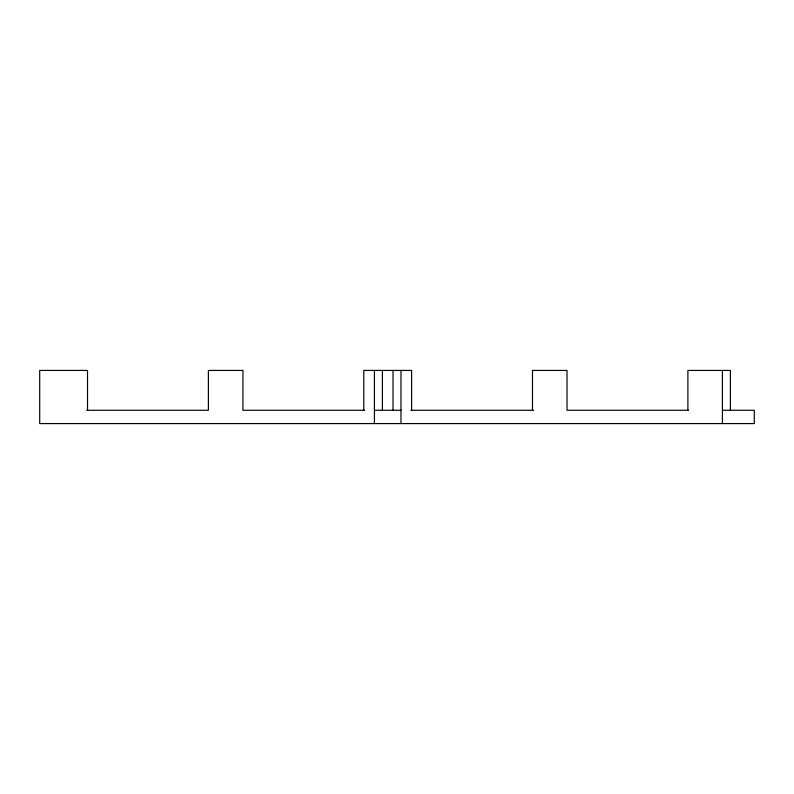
<?xml version="1.0" encoding="UTF-8"?>
<svg xmlns="http://www.w3.org/2000/svg" width="794" height="794" viewBox="0 0 794 794"><rect width="100%" height="100%" fill="white"/><g stroke="black" fill="none" stroke-linecap="round" stroke-linejoin="round"><path stroke-width="1.19" d="M86.804 410.28L208.385 410.28L208.385 370.431L242.924 370.431L242.924 410.28L364.506 410.28M374.421 410.28L400.98 410.28M410.905 410.28L533.637 410.28M688.596 410.28L567.015 410.28L567.015 370.431L532.486 370.431L532.486 410.28M722.421 410.28L754.3 410.28L754.3 423.569L39.7 423.569L39.7 370.431L87.519 370.431L87.519 410.28M730.391 410.28L730.391 370.431L687.892 370.431L687.892 410.28M722.421 370.431L722.421 423.569M411.61 410.28L411.61 370.431L363.791 370.431L363.791 410.28M400.98 370.431L400.98 423.569M393.02 370.431L393.02 410.28M382.39 370.431L382.39 410.28M374.421 370.431L374.421 423.569"/></g></svg>
